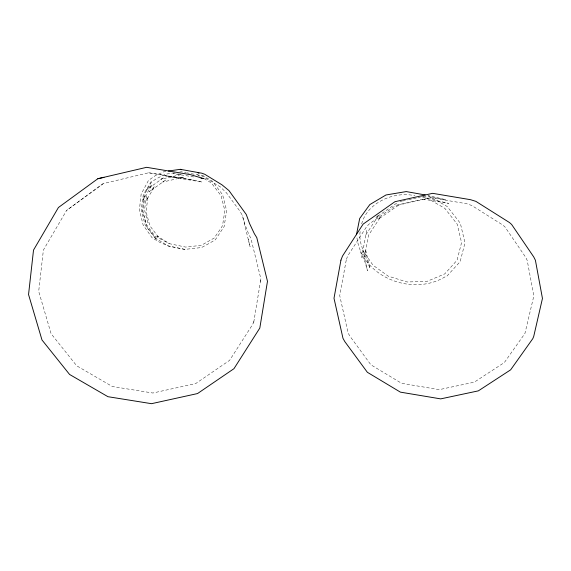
<?xml version="1.0" encoding="UTF-8"?>
<svg xmlns="http://www.w3.org/2000/svg" width="571" height="571" viewBox="0 0 571 571"><rect width="100%" height="100%" fill="white"/><g stroke="black" fill="none" stroke-linecap="round" stroke-linejoin="round"><path stroke-width="0.43" stroke-dasharray="2.85 2.14" d="M146.49 195.646L144.527 210.071L148.324 224.232M204.083 178.609L211.434 183.005L221.07 195.703L224.86 210.699L222.504 225.716L219.963 229.72L214.175 238.057L201.213 245.366L185.618 247.079L169.366 243.681L157.239 235.994L158.874 237.679L149.852 225.773L146.019 211.441L148.003 196.845L146.262 200.535L154.727 186.382L149.11 191.92L165.504 180.051L162.521 182.113L184.447 177.046L180.743 177.702L173.948 177.424L165.818 176.082L202.205 182.092L193.64 180.158L148.646 172.77L103.237 183.612L66.607 210.413L43.396 250.041L38.692 291.353L51.09 333.678L76.692 365.797L112.351 386.517L152.878 393.019L195.725 383.548L229.613 360.344L251.697 325.913L253.717 322.429L254.231 319.26M260.426 281.639L260.868 278.898L250.869 238.264L248.763 234.374L244.909 224.324L242.325 215.317L239.656 210.792L226.294 192.641L220.128 186.767L201.356 175.618L187.102 172.863M253.717 322.429L260.868 278.898M361.607 257.707L366.803 229.842M360.144 231.583C358.088 244.723 366.932 256.315 369.83 268.641L365.633 249.684L364.534 256.657L368.545 235.216L380.736 216.609L378.173 219.293L399.015 204.882L397.723 205.253L425.838 198.894L423.832 199.272L448.699 203.39L421.719 197.009M361.686 223.868C367.167 202.405 394.604 190.835 414.96 195.782M151.194 181.557L143.264 194.839L141.194 210.185L145.241 225.245L156.497 239.499L146.89 226.837L142.8 211.591L144.906 196.053L143.135 199.764L152.143 184.683L146.354 190.064L163.848 177.395L160.786 179.294L182.484 174.276M365.875 234.788L378.894 214.896L375.975 217.472L398.287 202.041M103.237 183.612L66.607 210.413M400 201.656L401.713 201.263M402.569 201.071L407.708 199.907M408.565 199.714L417.137 197.773M417.993 197.58L420.563 197.002M421.419 196.802L423.989 196.224M174.576 172.813L165.212 174.248L155.904 179.023L151.486 182.099L144.17 194.932L142.493 209.678L146.055 224.046L154.877 236.037L169.366 243.681M179.679 172.035L181.385 171.771L186.282 172.706M165.833 171.386L164.134 171.628L155.683 175.404L148.481 180.407L141.137 194.197L139.388 209.857L143.157 225.095L152.129 237.821L159.823 242.332L168.609 246.165L184.79 249.391L201.492 247.564L208.815 243.61L215.31 239.806L224.125 226.616L226.637 210.663L222.611 194.725L212.419 181.25L200.407 174.134M180.415 174.248L173.306 173.598L195.796 177.31M148.646 172.77L193.64 180.158M423.225 195.967L446.015 199.75L428.664 195.625M427.822 195.418L447.143 206.481L460.34 223.261L464.987 242.889L460.14 261.639L446.986 276.086L444.752 277.028C411.662 296.756 360.793 276.721 356.818 236.458M426.794 197.93L444.845 208.372L457.207 224.182L461.561 242.632L457.043 260.283L444.73 273.909L426.98 281.389L407.094 281.988L388.28 276.178L373.006 265.201L363.063 250.84M197.487 174.697L201.149 176.874M154.734 237.757L168.217 245.873L184.79 249.391L185.789 250.269M360.251 251.476L365.09 262.375L367.438 270.725L362.949 250.498M248.235 239.285L250.098 246.829L242.325 215.317M346.226 260.162L339.731 295.65L348.117 333.036L349.866 336.119L370.879 364.805L401.649 383.327L439.242 389.65L474.301 382.163L504.357 362.535L524.927 333.464L533.828 295.971L527.219 260.447L525.641 257.214L505.042 227.044L503.001 225.16L471.774 205.503L466.743 203.733L431.469 197.816L428.05 198.037L396.217 205.232L369.516 223.689L366.768 226.437L347.539 256.172L346.226 260.162"/><path stroke-width="0.86" d="M356.44 234.788L359.687 218.507L369.822 204.582L385.982 194.975L406.231 191.578L425.231 194.954M200.985 178.173L203.576 178.602L190.478 174.655L146.633 167.317L97.819 178.737L58.42 207.516L33.518 250.084L28.55 294.543L41.983 339.966L69.583 374.462L107.962 396.702L151.522 403.683L197.516 393.562L233.967 368.68L259.819 328.04L267.478 281.325L256.786 237.615L254.323 233.639L249.563 223.546L246.279 214.51L228.935 190.55L221.991 184.84L204.761 174.276L201.82 173.206L180.272 169.323L168.381 171.022M97.819 178.737L103.972 177.317M180.272 169.323L181.264 169.744M197.537 172.442L198.972 173.284M340.93 260.155L333.999 298.262L342.978 338.303L344.77 341.537L367.36 372.292L400.399 392.141L440.691 398.879L478.348 390.864L510.652 369.822L532.8 338.639L533.728 336.412L542.45 298.447L535.412 260.262L533.721 256.9L511.623 224.446L509.446 222.526L475.879 201.363L470.525 199.693L432.618 193.333L394.932 201.706L363.113 224.118L342.5 256.058L340.93 260.155"/></g></svg>
